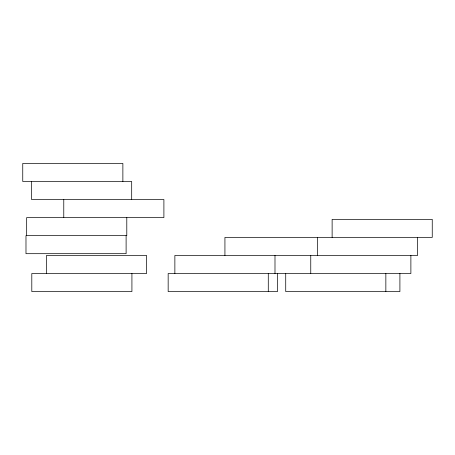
<?xml version="1.0" encoding="UTF-8"?>
<svg xmlns="http://www.w3.org/2000/svg" width="455" height="455" viewBox="0 0 455 455"><rect width="100%" height="100%" fill="white"/><g stroke="black" fill="none" stroke-linecap="round" stroke-linejoin="round"><path stroke-width="0.68" d="M417.588 237.419L417.588 255.465L174.868 255.465L174.868 273.518M410.882 255.465L410.882 273.518L168.162 273.518L168.162 291.564L277.51 291.564L277.51 273.518M399.905 273.518L399.905 291.564L285.723 291.564L285.723 273.518M385.851 273.518L385.851 291.564M332.127 237.419L332.127 219.367L432.25 219.367L432.25 237.419L224.929 237.419L224.929 255.465M317.465 237.419L317.465 255.465M310.759 255.465L310.759 273.518M274.991 255.465L274.991 273.518M268.285 273.518L268.285 291.564M131.922 273.518L131.922 291.564L31.799 291.564L31.799 273.518L146.584 273.518L146.584 255.465L46.461 255.465L46.461 273.518M131.688 199.535L131.688 181.482L22.75 181.482L22.75 163.436L122.873 163.436L122.873 181.482M126.791 217.581L126.791 235.633L25.986 235.633L25.986 253.685L126.109 253.685L126.109 235.633M63.774 199.535L63.774 217.581M31.566 181.482L31.566 199.535L163.897 199.535L163.897 217.581L26.669 217.581L26.669 235.633"/></g></svg>
